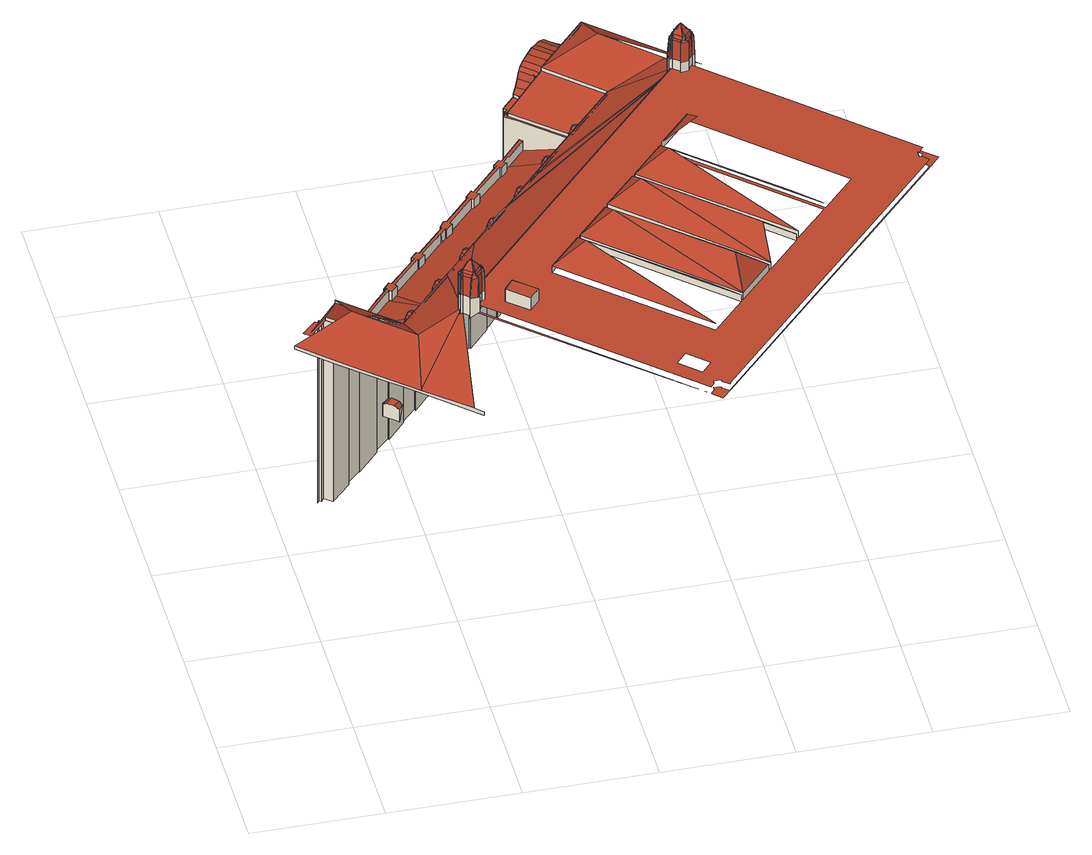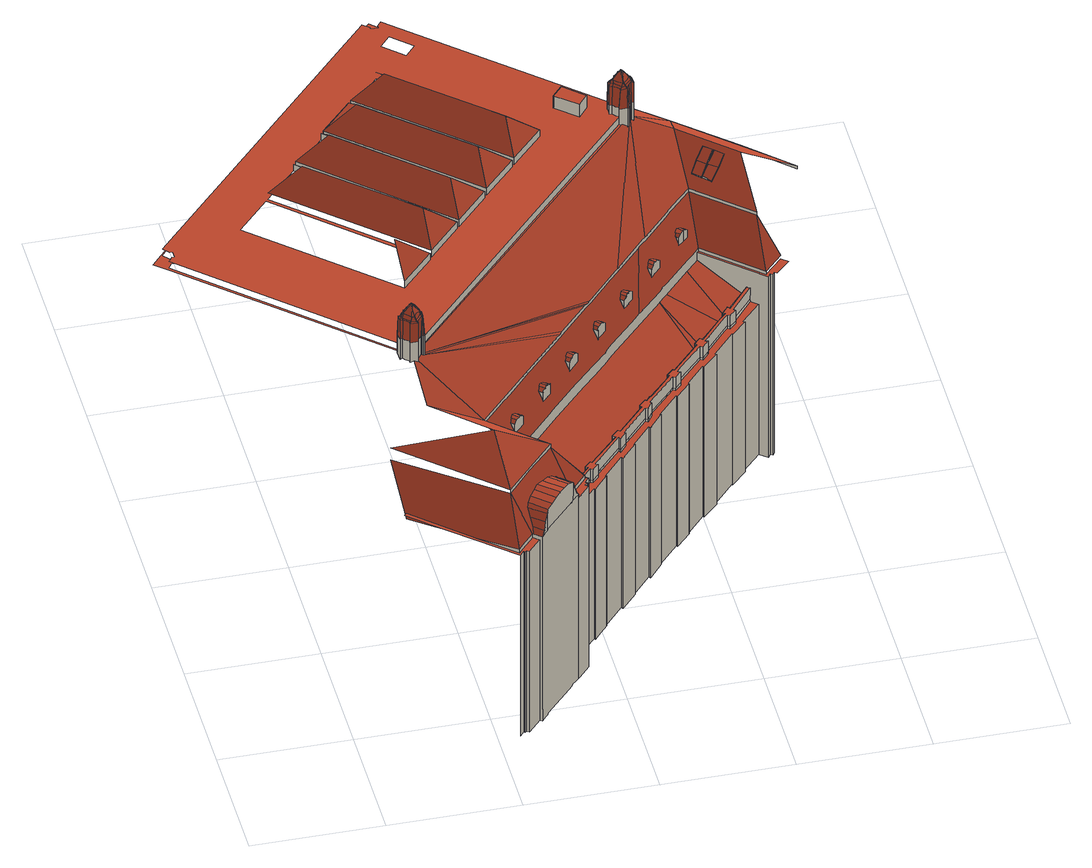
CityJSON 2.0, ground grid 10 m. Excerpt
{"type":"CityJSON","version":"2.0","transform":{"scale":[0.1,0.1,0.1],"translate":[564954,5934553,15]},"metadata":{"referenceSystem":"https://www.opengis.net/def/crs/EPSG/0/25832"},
"CityObjects":{
"building1":{"type":"Building","attributes":{"Grundfläche 2D":"3936.063557","Grundhöhe NN":"15.115"},"children":["building1-1","building1-2","building1-3","building1-4","building1-5","building1-6","building1-7","building1-8","building1-9","building1-10","building1-11","building1-12","building1-13","building1-14","building1-15","building1-16","building1-17","building1-18","building1-19"],"geometry":[{"type":"MultiSurface","lod":"3","boundaries":[[[0,1,2,3,4]],[[5,6,7,8,9,10,1,0,4,11,12,13]],[[14,15,16]],[[17,18,19,20]],[[18,21,22,19]],[[21,18,17,23,24,25,26,27,28,29]],[[21,29,30,22]],[[31,32,3,2]],[[31,33,15,32]],[[34,35,36,37,30,29,28,38,39]],[[40,27,26,16]],[[36,41,42,37]],[[40,16,15,33]],[[43,44,45,35,34]],[[10,46,47,48,1]],[[41,49,50,42]],[[1,48,47,51,2]],[[52,53,44,43,34,39,38]],[[49,54,55,50]],[[56,57,45,44]],[[58,59,57,56]],[[60,58,56,44]],[[60,61,59,58]],[[54,62,63,55]],[[53,52,64,60,44]],[[47,65,66,67,68,69,70,31,2,51]],[[71,72,71,47]],[[62,73,74,63]],[[75,72,71,72]],[[61,60,76,77,78,79,80,81]],[[65,47,65,66]],[[82,83,84,85,86,87,88,89,90,91,92,93,94,95,96,97,98,40,33]],[[73,99,100,74]],[[77,76,60,64,101,102,103,78]],[[100,99,104,105,106,107]],[[108,109,79,78]],[[110,111,109,108]],[[112,110,108,78]],[[65,47,113,114,115,116,66]],[[112,117,111,110]],[[113,47,113,114]],[[118,112,78,103,102]],[[105,119,120,106]],[[119,121,122,120]],[[112,123,124,125,126,117]],[[121,127,128,122]],[[127,129,130,128]],[[131,132,125,124]],[[133,134,132,131]],[[135,133,131,124]],[[135,136,134,133]],[[129,137,138,130]],[[137,139,140,138]],[[141,142,143,144,136,135]],[[145,146,147,148,149,150,151,152,153,154,155,156,157,139,137,129,127,121,119,105,104,99,73,62,54,49,41,36,35,45,57,59,61,81,80,79,109,111,117,126,125,132,134,136,144,158,159,160,161,162,163,164,165,166,167,168,169,170,171]],[[139,157,172,140]],[[173,174,175,176]],[[177,174,173]],[[157,156,178,172]],[[179,158,144,143]],[[180,181,182,183,184,185,186,187,188,189,190,191,192,193,194,195,196,91,90,89,88,87,86,85,84,83,82,33,31,70,69,68,67,66,116,115,114,197,198,199,200,201,202,203,204,205,206,207]],[[208,159,158,179]],[[209,208,179,143]],[[209,160,159,208]],[[156,155,210,178]],[[211,212,213,214,215,216,217,218,102,101,64,52,38,28,27,40,98,97,96,95,94,93,92,219,220,221,222,223,224,225,226,227,228,229,230,231,232,233,234,235]],[[218,217,216,215,214,213,236,237,238,239,240,241,242,209,143,142,141,135,124,123,112,118,102]],[[155,154,243,210]],[[242,161,160,209]],[[177,173,244]],[[198,197,114,113,47,245,246,247,248,199],[71,72,75,72,71,47]],[[154,153,249,243]],[[250,251,252,253]],[[254,251,250]],[[153,152,255,249]],[[177,256,257,174]],[[258,162,161,242]],[[259,163,162,258]],[[241,259,258,242]],[[174,257,260,175]],[[241,164,163,259]],[[152,151,261,255]],[[183,182,181,180,207,206,233,232,231,230,229,228,227,226,225,224,223,222,221,220,219,92,91,196,195,194,193,192,191,190,189,188,187,186,185,184]],[[151,150,262,261]],[[254,250,263]],[[241,240,239,166,165,164]],[[263,250,253,264]],[[265,266,267,268]],[[150,149,269,262]],[[270,266,265]],[[254,271,272,251]],[[273,167,166,239]],[[274,269,149,148,147,146,275,276]],[[277,278,279,280]],[[281,168,167,273]],[[238,281,273,239]],[[251,272,282,252]],[[271,254,263]],[[238,169,168,281]],[[146,145,283,275]],[[284,203,202]],[[237,285,170,169,238]],[[145,171,286,283]],[[270,265,287]],[[287,265,268,288]],[[289,237,236,213]],[[200,199,248]],[[290,291,292,293]],[[291,294,295,292]],[[296,297,298,299,300,301,280,279,302,303,304,305,306,307,308,309,310,311,312,313,314,315,316,317,318,319,320,321,322,323,324,325,326,327],[328,329,330,331],[332,288,268,267],[260,333,176,175],[334,335,336,337],[282,264,253,252],[338,339,340,341],[342,343,344,345]],[[294,346,347,295]],[[348,349,337,336]],[[346,350,351,347]],[[352,349,348]],[[237,289,213,212,211,353,285]],[[271,263,272]],[[170,285,353,211,235,354,355,290,293,286,171]],[[356,357,358,359]],[[270,360,361,266]],[[272,263,264,282]],[[357,362,363,350,346,294,291,290,355,354,235,234,358]],[[202,201,284]],[[350,363,362,364,365,351]],[[266,361,332,267]],[[359,366,356]],[[270,287,360]],[[367,362,357,356]],[[284,368,284,201]],[[359,358,234,233]],[[369,370,247,246,245,47,371,372,373,374,375,376],[377,374,378,379,380,381,372,382,383,384,385,386,387,388,278,277,389,390,391,392,393,394,395,396,397,398,399,400,401,402]],[[233,206,366,359]],[[201,200,247,368,284]],[[284,368,284,203]],[[352,348,403]],[[403,348,336,335]],[[404,405,406,407,408,409,410,364,362,367,411,412,413,414,415,416,417,418,419,420,421]],[[422,423,331,330]],[[416,415,414,413,412,411,367,356,424,419,418,417]],[[425,423,422]],[[247,200,248]],[[426,366,206,205]],[[352,427,428,349]],[[204,203,284,368,247,429,205]],[[426,430,431,432,366]],[[356,366,432,431,424]],[[205,433,434,426]],[[426,434,430]],[[202,284,368,247,368,284]],[[420,419,424,435,436,437]],[[436,438,439,437]],[[424,440,441,442,443,435]],[[438,444,445,439]],[[440,424,431,441]],[[444,446,447,445]],[[446,448,449,447]],[[448,450,451,449]],[[247,452,433,205,429]],[[442,441,453]],[[444,438,436,435,443,442,453,454,455,456,457,450,448,446]],[[430,434,458]],[[441,431,459,460,453]]],"semantics":{"surfaces":[{"type":"RoofSurface"},{"type":"WallSurface"}],"values":[0,1,0,1,1,0,1,0,1,1,1,1,0,1,0,1,0,0,1,1,1,0,1,1,0,0,0,1,0,1,0,0,1,0,1,1,1,0,0,1,0,0,1,1,1,1,1,1,1,0,1,1,1,1,0,1,1,0,1,1,1,1,0,1,1,1,0,1,1,0,0,1,1,0,1,0,1,1,0,1,1,1,0,1,0,1,1,1,1,0,0,1,1,1,1,0,1,0,1,1,0,1,1,0,1,0,0,1,1,0,1,1,1,0,0,0,1,1,0,1,0,0,1,1,0,0,1,0,1,0,0,0,0,0,1,1,1,0,0,0,1,0,0,1,0,0,0,0,1,1,1,1,0,1,1,1,0,1,0,0,0]}}]},
"building1-1":{"type":"BuildingInstallation","parents":["building1"],"geometry":[{"type":"MultiSurface","lod":"3","boundaries":[[[461,462,463]],[[463,464,465,461]],[[464,466,467,465]],[[466,468,469,467]],[[463,462,470,471]],[[472,473,468,466,464,463,471,474]],[[462,461,470]],[[469,468,473]]],"semantics":{"surfaces":[{"type":"RoofSurface"},{"type":"WallSurface"}],"values":[0,0,0,0,1,1,1,1]}}]},
"building1-2":{"type":"BuildingInstallation","parents":["building1"],"geometry":[{"type":"MultiSurface","lod":"3","boundaries":[[[475,476,477,478,479,480]],[[481,482,480,479]],[[482,483,475,480]],[[481,479,478,477,484,485]]],"semantics":{"surfaces":[{"type":"RoofSurface"},{"type":"WallSurface"}],"values":[0,1,1,1]}}]},
"building1-3":{"type":"BuildingInstallation","parents":["building1"],"geometry":[{"type":"MultiSurface","lod":"3","boundaries":[[[486,487,488,489]],[[490,491,489,488]],[[491,492,486,489]],[[493,490,488,487]]],"semantics":{"surfaces":[{"type":"RoofSurface"},{"type":"WallSurface"}],"values":[0,1,1,1]}}]},
"building1-4":{"type":"BuildingInstallation","parents":["building1"],"geometry":[{"type":"MultiSurface","lod":"3","boundaries":[[[494,495,496,477,476,475]],[[483,497,494,475]],[[496,495,494,497,498,499]],[[499,484,477,496]]],"semantics":{"surfaces":[{"type":"RoofSurface"},{"type":"WallSurface"}],"values":[0,1,1,1]}}]},
"building1-5":{"type":"BuildingInstallation","parents":["building1"],"geometry":[{"type":"MultiSurface","lod":"3","boundaries":[[[500,494,487,486]],[[492,501,500,486]],[[501,497,494,500]],[[497,493,487,494]]],"semantics":{"surfaces":[{"type":"RoofSurface"},{"type":"WallSurface"}],"values":[0,1,1,1]}}]},
"building1-6":{"type":"BuildingInstallation","parents":["building1"],"geometry":[{"type":"MultiSurface","lod":"3","boundaries":[[[502,503,504,505,506]],[[507,508,509,505,504,510]],[[511,512,508,507,513]],[[511,514,515,512]],[[502,506,516]],[[517,507,510,504,503,502,516,518,519]],[[517,520,521,522,514,511,513,507]],[[515,514,522]]],"semantics":{"surfaces":[{"type":"RoofSurface"},{"type":"WallSurface"}],"values":[0,0,0,0,1,1,1,1]}}]},
"building1-7":{"type":"BuildingInstallation","parents":["building1"],"geometry":[{"type":"MultiSurface","lod":"3","boundaries":[[[523,524,525]],[[523,526,527,524]],[[528,524,527,529]],[[529,530,531,528]],[[525,524,532]],[[533,532,524,534]],[[524,528,535,534]],[[535,528,531,536]],[[537,538,527,526]],[[539,540,538,537]],[[540,541,542,538]],[[529,543,544,545,546,530]],[[542,544,543,529,527,538]],[[547,548,549,530,546,545]],[[550,551,552,542,541]],[[545,544,553,554]],[[544,542,553]],[[553,542,552]],[[551,555,556,557,558,552]],[[553,559,560,554]],[[558,559,553,552]],[[561,558,557]],[[557,562,563,561]],[[564,565,560,559]],[[564,559,561,563]],[[558,561,559]],[[564,566,567,568,569,565]],[[563,570,567,566,564]],[[571,548,572,565,569,568]],[[573,570,563,562]],[[573,574,575,570]],[[567,570,575]],[[576,577,578,575,574]],[[579,578,577]],[[580,581,568,567]],[[567,575,578,580]],[[582,579,577]],[[583,584,578,579]],[[585,581,580]],[[585,580,578,584]],[[586,587,588,589]],[[590,591,592,593]],[[591,590,589,588]],[[594,595,596,597]],[[598,599,600,601]],[[598,601,596,595]],[[594,602,603,604,605,595]],[[598,606,607,608,609,599]],[[604,607,606,598,595,605]],[[599,609,608,548,610]],[[603,611,533,534,604]],[[534,535,607,604]],[[607,535,536,608]],[[591,601,600,592]],[[601,591,588,596]],[[597,596,588,587]],[[612,581,585,613,590,593]],[[613,585,584,589,590]],[[614,615,581,612,593,616,614,548]],[[589,584,583,586]],[[599,593,592,600]],[[599,610,548,614,616,593]],[[571,568,581,615,614,548]],[[565,572,548,547,545]],[[560,565,545,554]],[[608,530,549,548]],[[530,608,536,531]],[[617,618,72,523,525]],[[72,619,526,523]],[[526,619,71,537]],[[65,540,539,537,71,113]],[[540,65,620,541]],[[621,551,550,541,620,622]],[[48,623,557,556,555,551,621,51]],[[623,46,562,557]],[[46,624,573,562]],[[624,625,626,574,573]],[[371,627,582,577,576,574,626,628]],[[583,579,582,627,382,309,308]],[[308,307,586,583]],[[307,306,587,586]],[[306,305,597,587]],[[305,304,594,597]],[[304,303,302,603,602,594]],[[302,279,278,629,533,611,603]],[[245,75,532,533,629]],[[525,532,75,617]]],"semantics":{"surfaces":[{"type":"RoofSurface"},{"type":"WallSurface"}],"values":[0,0,0,0,0,0,0,0,0,0,0,0,0,0,0,0,0,0,0,0,0,0,0,0,0,0,0,0,0,0,0,0,0,0,0,0,0,0,0,0,0,0,0,0,0,0,0,0,0,0,0,0,0,0,0,0,0,0,0,0,0,0,0,0,0,0,0,1,1,1,1,1,1,1,1,1,1,1,1,1,1,1,1,1,1,1,1]}}]},
"building1-8":{"type":"BuildingInstallation","parents":["building1"],"geometry":[{"type":"MultiSurface","lod":"3","boundaries":[[[630,631,632,633,634,635]],[[636,637,633,632,638]],[[636,639,637]],[[640,641,639,636,642,643]],[[644,645,646,647,640,643,648]],[[630,635,649]],[[650,651,652,653,654,655,644,648,643,642,636,638,632,631,630,649,656]],[[645,644,655]]],"semantics":{"surfaces":[{"type":"RoofSurface"},{"type":"WallSurface"}],"values":[0,0,0,0,0,1,1,1]}}]},
"building1-9":{"type":"BuildingInstallation","parents":["building1"],"geometry":[{"type":"MultiSurface","lod":"3","boundaries":[[[657,658,659,660]],[[660,659,344,343]],[[657,660,343,342]],[[658,657,342,345]],[[659,658,345,344]]],"semantics":{"surfaces":[{"type":"RoofSurface"},{"type":"WallSurface"}],"values":[0,1,1,1,1]}}]},
"building1-10":{"type":"BuildingInstallation","parents":["building1"],"geometry":[{"type":"MultiSurface","lod":"3","boundaries":[[[661,662,663,664,665,666]],[[662,667,668,669,670,663]],[[671,672,673,674,669,668,675]],[[676,677,678,679,672,671,680]],[[666,665,681]],[[681,682,683,684,685,686,687,688,676,680,671,675,668,667,662,661,666]],[[677,676,688]]],"semantics":{"surfaces":[{"type":"RoofSurface"},{"type":"WallSurface"}],"values":[0,0,0,0,1,1,1]}}]},
"building1-11":{"type":"BuildingInstallation","parents":["building1"],"geometry":[{"type":"MultiSurface","lod":"3","boundaries":[[[689,690,691,692,693,694,695,696,697,698,699,700,701,702,703,704,705,706,707,708,709,710,711,712,713,714,715,716,717,718,719,720,721,722,723,724,725,726,727,728,729,730,731,732,733,734,735,736,737,738,739,740,741,742,743,744,745,746,747,748,749,750,751,752,753,754,755,756,757]],[[285,237,238,713,712]],[[238,281,714,713]],[[281,273,715,714]],[[273,239,716,715]],[[241,718,717,716,239,240]],[[241,259,719,718]],[[259,258,720,719]],[[258,242,721,720]],[[242,209,722,721]],[[723,722,209,208]],[[208,179,724,723]],[[725,724,179,143]],[[143,142,141,135,726,725]],[[135,133,727,726]],[[133,131,728,727]],[[131,124,729,728]],[[112,731,730,729,124,123]],[[112,110,732,731]],[[110,108,733,732]],[[108,78,734,733]],[[78,77,76,60,737,736,735,734]],[[738,737,60,58]],[[58,56,739,738]],[[56,44,740,739]],[[43,34,741,740,44]],[[39,742,741,34]],[[758,744,743,742,39,759]],[[758,760,745,744]],[[760,53,761,747,746,745]],[[761,762,748,747]],[[763,749,748,762]],[[763,764,103,765,752,751,750,749]],[[765,766,753,752]],[[766,118,767,755,754,753]],[[767,768,756,755]],[[757,756,768,769]],[[769,770,689,757]],[[771,772,690,689,770]],[[772,773,691,690]],[[773,774,775,693,692,691]],[[775,776,693]],[[776,777,695,694,693]],[[777,778,696,695]],[[779,780,697,696,778]],[[780,781,698,697]],[[781,782,699,698]],[[782,783,700,699]],[[784,701,700,783]],[[784,785,702,701]],[[785,786,703,702]],[[786,787,704,703]],[[706,705,704,787,788,789]],[[789,790,707,706]],[[289,353,711,710,709,708,707,790,791,236]],[[285,712,711,353]]],"semantics":{"surfaces":[{"type":"RoofSurface"},{"type":"WallSurface"}],"values":[0,1,1,1,1,1,1,1,1,1,1,1,1,1,1,1,1,1,1,1,1,1,1,1,1,1,1,1,1,1,1,1,1,1,1,1,1,1,1,1,1,1,1,1,1,1,1,1,1,1,1,1,1,1,1,1]}}]},
"building1-12":{"type":"BuildingInstallation","parents":["building1"],"geometry":[{"type":"MultiSurface","lod":"3","boundaries":[[[792,793,794,795,796]],[[797,795,794,798]],[[799,800,797,798,801]],[[799,802,803,800]],[[792,796,804]],[[805,806,807,808,802,799,801,798,794,793,792,804,809]],[[803,802,808]]],"semantics":{"surfaces":[{"type":"RoofSurface"},{"type":"WallSurface"}],"values":[0,0,0,0,1,1,1]}}]},
"building1-13":{"type":"BuildingInstallation","parents":["building1"],"geometry":[{"type":"MultiSurface","lod":"3","boundaries":[[[810,811,812,813,814,815,816]],[[817,818,812,811,819]],[[820,821,822,823,817,819,824]],[[820,825,826,827,821]],[[816,815,828]],[[828,829,830,831,832,833,834,826,825,820,824,819,811,810,816]],[[827,826,834]]],"semantics":{"surfaces":[{"type":"RoofSurface"},{"type":"WallSurface"}],"values":[0,0,0,0,1,1,1]}}]},
"building1-14":{"type":"BuildingInstallation","parents":["building1"],"geometry":[{"type":"MultiSurface","lod":"3","boundaries":[[[835,836,837,838,839]],[[840,841,842,838,837,843]],[[844,841,840,845,846]],[[846,847,848,849,844]],[[835,839,850]],[[850,851,852,853,854,855,856,857,848,847,846,845,840,843,837,836,835]],[[849,848,857]]],"semantics":{"surfaces":[{"type":"RoofSurface"},{"type":"WallSurface"}],"values":[0,0,0,0,1,1,1]}}]},
"building1-15":{"type":"BuildingInstallation","parents":["building1"],"geometry":[{"type":"MultiSurface","lod":"3","boundaries":[[[858,859,860,861,862,863]],[[859,864,865,866,867,860]],[[868,869,870,866,865,871]],[[872,873,874,869,868,875]],[[863,862,876]],[[876,877,878,879,880,881,872,875,868,871,865,864,859,858,863]],[[873,872,881]]],"semantics":{"surfaces":[{"type":"RoofSurface"},{"type":"WallSurface"}],"values":[0,0,0,0,1,1,1]}}]},
"building1-16":{"type":"BuildingInstallation","parents":["building1"],"geometry":[{"type":"MultiSurface","lod":"3","boundaries":[[[882,883,884,885,886,887]],[[356,888,889,367]],[[885,884,889,888]],[[886,890,887]],[[411,367,889,884,883,413,412]]],"semantics":{"surfaces":[{"type":"RoofSurface"},{"type":"WallSurface"}],"values":[0,0,0,0,1]}}]},
"building1-17":{"type":"BuildingInstallation","parents":["building1"],"geometry":[{"type":"MultiSurface","lod":"3","boundaries":[[[883,882,887,890,891,892,893]],[[894,895,893,892]],[[896,897,895,894,898]],[[899,897,896,900,901]],[[902,899,901,903]],[[904,905,902,903,906]],[[907,908,909,905,904]],[[907,910,911,912,913,914,909,908]],[[417,416,415,414,413,883,893,895,897,899,902,905,909,914]]],"semantics":{"surfaces":[{"type":"RoofSurface"},{"type":"WallSurface"}],"values":[0,0,0,0,0,0,0,0,1]}}]},
"building1-18":{"type":"BuildingInstallation","parents":["building1"],"geometry":[{"type":"MultiSurface","lod":"3","boundaries":[[[915,916,917,918]],[[424,419,918,917]],[[914,913,912,911,910,919,920,916,915]],[[419,418,417,914,915,918]]],"semantics":{"surfaces":[{"type":"RoofSurface"},{"type":"WallSurface"}],"values":[0,0,0,1]}}]},
"building1-19":{"type":"BuildingInstallation","parents":["building1"],"geometry":[{"type":"MultiSurface","lod":"3","boundaries":[[[921,922,923]],[[924,925,926,927,928]],[[929,930,931]],[[932,933,930,929]],[[934,930,933,935]],[[935,924,928,934]],[[932,936,937,938,939,933]],[[940,938,937]],[[941,942,943]],[[944,924,945,946,947,948]],[[935,933,939,938,949,950]],[[935,950,949,946,945,924]],[[951,942,938,940]],[[943,942,951]],[[938,942,952,949]],[[949,952,946]],[[953,954,955,942,941]],[[956,952,942,955]],[[952,956,957,946]],[[958,955,954]],[[959,960,955,958]],[[961,956,955,960]],[[956,961,957]],[[962,963,964,965,966]],[[965,967,966]],[[967,968,966]],[[969,968,967]],[[970,971,972,973]],[[974,975,976]],[[975,974,972,971]],[[977,978,979,980,981]],[[982,923,983]],[[981,980,982,983]],[[981,983,984]],[[984,977,981]],[[985,986,987,988]],[[921,989,990,922]],[[990,989,988,987]],[[987,986,991,992,993,994]],[[995,948,996,922,997,925]],[[990,998,999,925,997,922]],[[987,994,993,999,998,990]],[[1000,1001,1002,993,992]],[[1002,1003,999,993]],[[925,999,1003,926]],[[930,934,1003,1002]],[[1003,934,928,927,926]],[[1001,931,930,1002]],[[922,996,1004,923]],[[948,1005,996]],[[1005,1004,996]],[[971,984,983,1006,975]],[[975,1006,983,923,1007,976]],[[1004,1005,948,1008,1009,976,1007,923]],[[977,984,971,970]],[[995,925,924,944,948]],[[1010,969,976,1009,1008,948]],[[1011,969,1010,948,1012,957]],[[960,1013,966,968,1014,961]],[[1011,957,961,1014,968,969]],[[966,1013,960,959,962]],[[957,1012,948,947,946]],[[921,923,982,989]],[[989,982,980,988]],[[988,980,979,985]],[[967,965,972,974]],[[969,967,974,976]],[[973,972,965,964]],[[1015,1016,931]],[[1016,429,929,931]],[[932,929,429,1017]],[[368,937,936,932,1017,1018]],[[940,937,368,1019]],[[951,940,1019,284]],[[943,951,284,1020]],[[943,1020,248,246,954,953,941]],[[246,277,280,301,959,958,954]],[[301,300,962,959]],[[300,299,298,964,963,962]],[[298,297,973,964]],[[297,296,970,973]],[[296,327,977,970]],[[977,327,394]],[[979,978,977,394,370,1021]],[[1021,1022,985,979]],[[1022,1023,986,985]],[[992,991,986,1023,1024,1025]],[[1025,1026,1027,1001,1000,992]],[[452,1015,931,1001,1027]]],"semantics":{"surfaces":[{"type":"RoofSurface"},{"type":"WallSurface"}],"values":[0,0,0,0,0,0,0,0,0,0,0,0,0,0,0,0,0,0,0,0,0,0,0,0,0,0,0,0,0,0,0,0,0,0,0,0,0,0,0,0,0,0,0,0,0,0,0,0,0,0,0,0,0,0,0,0,0,0,0,0,0,0,0,0,0,0,0,0,1,1,1,1,1,1,1,1,1,1,1,1,1,1,1,1,1,1,1,1,1]}}]}
},
"vertices":[
[35,153,204],[77,115,204],[83,150,226],[43,187,226],[1,185,204],[59,132,201],[66,126,201],[115,81,201],[115,81,203],[115,81,204],[109,87,204],[1,185,201],[25,162,201],[29,159,201],[26,239,169],[41,229,201],[40,254,169],[34,253,166],[35,255,166],[35,255,1],[34,253,1],[37,254,166],[37,254,1],[32,254,166],[21,243,166],[26,239,166],[40,254,166],[81,217,166],[82,218,166],[39,257,166],[39,257,1],[82,192,204],[41,229,204],[82,192,201],[50,247,140],[50,247,138],[45,252,138],[45,252,1],[82,218,159],[52,245,141],[81,217,169],[60,268,138],[60,268,1],[65,264,140],[67,268,140],[67,268,138],[115,148,242],[115,152,245],[113,149,242],[59,269,138],[59,269,1],[113,151,243],[92,229,159],[72,266,142],[71,281,138],[71,281,1],[66,269,140],[66,269,138],[71,274,140],[71,274,138],[73,273,140],[73,273,138],[71,280,138],[71,280,1],[112,251,159],[116,155,243],[125,239,204],[103,215,204],[102,213,204],[100,211,204],[98,209,204],[118,157,243],[118,159,243],[88,299,138],[88,299,1],[119,160,242],[76,276,140],[92,295,140],[95,298,140],[95,298,138],[92,295,138],[76,276,138],[98,209,201],[100,211,201],[102,213,201],[103,215,201],[105,217,201],[125,239,201],[127,241,201],[129,243,201],[131,245,201],[132,247,201],[139,280,169],[119,259,169],[116,255,169],[112,251,169],[92,229,169],[88,225,169],[84,221,169],[87,300,138],[87,300,1],[116,255,159],[119,259,159],[96,295,141],[89,302,138],[99,312,138],[99,312,1],[89,302,1],[93,298,140],[93,298,138],[98,304,140],[98,304,138],[100,303,140],[117,156,243],[152,269,204],[129,243,204],[127,241,204],[100,303,138],[102,298,142],[100,311,138],[100,311,1],[114,327,138],[114,327,1],[119,323,140],[122,327,140],[122,327,138],[119,323,138],[114,328,138],[114,328,1],[125,340,138],[125,340,1],[120,328,140],[120,328,138],[125,333,140],[125,333,138],[127,332,140],[127,332,138],[126,339,138],[126,339,1],[142,357,138],[142,357,1],[130,336,140],[146,353,140],[149,356,140],[149,356,138],[207,428,138],[206,429,138],[203,425,138],[198,419,138],[195,416,138],[196,416,138],[180,398,138],[179,399,138],[167,386,138],[168,386,138],[153,369,138],[152,370,138],[141,357,138],[148,357,138],[152,363,138],[154,362,138],[175,385,138],[174,386,138],[179,392,138],[180,390,138],[200,412,138],[203,415,138],[201,416,138],[206,421,138],[208,420,138],[226,441,138],[222,444,138],[141,357,1],[185,167,257],[210,194,257],[210,194,251],[185,167,251],[210,168,275],[152,370,1],[148,357,140],[265,393,201],[261,389,201],[240,365,201],[238,363,201],[234,359,201],[213,336,201],[211,334,201],[209,332,201],[207,329,201],[186,306,201],[184,304,201],[182,302,201],[180,300,201],[178,298,201],[160,277,201],[158,275,201],[154,271,201],[154,271,204],[178,298,204],[180,300,204],[182,302,204],[184,304,204],[207,329,204],[209,332,204],[211,334,204],[284,414,204],[284,414,201],[267,395,201],[152,363,140],[154,362,140],[153,369,1],[259,411,159],[251,402,159],[247,398,159],[220,368,159],[193,339,159],[173,318,159],[170,314,159],[166,309,159],[143,285,169],[147,289,169],[166,309,169],[170,314,169],[173,318,169],[193,339,169],[197,343,169],[201,347,169],[220,368,169],[224,372,169],[227,376,169],[247,398,169],[251,402,169],[255,406,169],[260,412,169],[260,412,166],[259,411,166],[213,423,141],[211,424,140],[208,420,140],[203,415,140],[200,412,140],[180,390,140],[175,385,140],[168,386,1],[283,77,257],[123,160,245],[319,372,245],[328,381,245],[319,376,242],[167,386,1],[212,196,257],[237,223,257],[237,223,251],[212,196,251],[237,197,275],[179,399,1],[283,102,275],[308,104,257],[174,386,140],[179,392,140],[308,104,251],[180,398,1],[196,416,1],[310,106,257],[310,106,251],[239,226,257],[264,253,257],[264,253,251],[239,226,251],[195,416,1],[264,227,275],[310,131,275],[335,133,257],[201,416,140],[198,419,1],[206,429,1],[203,425,1],[320,372,245],[125,159,245],[125,159,251],[320,372,251],[206,421,140],[335,133,251],[207,428,1],[320,378,242],[226,441,140],[222,444,1],[337,135,257],[337,135,251],[214,423,141],[216,449,166],[219,453,166],[219,453,1],[216,449,1],[218,454,166],[218,454,1],[332,368,251],[332,367,251],[326,366,251],[326,367,251],[326,368,251],[321,372,251],[125,158,251],[127,157,251],[129,154,251],[131,154,251],[131,148,251],[129,148,251],[126,144,251],[126,143,251],[265,15,251],[268,19,251],[268,20,251],[268,21,251],[274,21,251],[274,19,251],[279,15,251],[279,16,251],[475,229,251],[475,230,251],[471,234,251],[469,234,251],[469,240,251],[471,240,251],[473,243,251],[474,244,251],[336,372,251],[336,373,251],[416,221,251],[391,194,251],[293,285,251],[318,312,251],[362,162,251],[283,77,251],[389,192,251],[364,165,251],[266,255,251],[291,282,251],[271,42,251],[263,33,251],[248,47,251],[256,56,251],[168,138,251],[160,129,251],[145,143,251],[152,152,251],[220,456,166],[220,456,1],[266,255,257],[291,282,257],[218,458,166],[218,458,1],[291,256,275],[228,439,141],[228,439,166],[226,441,166],[232,464,169],[232,464,166],[219,449,166],[219,449,169],[337,160,275],[362,162,257],[228,469,166],[227,468,166],[228,469,1],[227,468,1],[244,451,201],[228,469,169],[322,378,243],[474,247,245],[337,373,245],[125,142,245],[265,15,245],[272,8,245],[279,15,245],[476,229,245],[484,238,245],[279,16,245],[274,19,245],[274,21,245],[268,21,245],[268,19,245],[126,143,245],[126,144,245],[129,148,245],[131,148,245],[131,154,245],[129,154,245],[125,158,245],[321,372,245],[326,368,245],[326,366,245],[332,367,245],[332,368,245],[336,373,245],[336,372,245],[474,244,245],[471,240,245],[469,240,245],[469,234,245],[471,234,245],[475,230,245],[475,229,245],[364,165,257],[259,504,1],[258,502,1],[238,480,1],[235,477,1],[233,474,1],[232,473,1],[230,471,1],[230,471,169],[232,473,169],[233,474,169],[235,477,169],[238,480,169],[258,502,169],[259,504,169],[261,506,169],[264,510,169],[264,510,1],[261,506,1],[293,285,257],[318,312,257],[270,505,169],[319,286,275],[244,451,204],[364,190,275],[389,192,257],[325,383,242],[284,495,204],[284,495,201],[265,473,201],[326,415,226],[286,453,226],[270,505,166],[266,509,166],[266,509,1],[276,520,166],[276,520,1],[280,516,169],[283,520,169],[283,520,166],[280,516,166],[278,519,166],[278,519,1],[279,520,166],[279,520,1],[280,519,166],[280,519,1],[283,523,166],[283,523,1],[328,384,243],[309,497,166],[351,458,166],[353,460,166],[341,471,166],[339,473,166],[356,429,204],[356,429,193],[351,458,161],
[55,128,190],[51,124,190],[51,123,190],[53,121,192],[58,126,192],[58,117,192],[62,122,192],[61,114,190],[64,119,190],[51,124,179],[51,123,179],[58,117,179],[61,114,179],[53,121,179],
[66,184,217],[60,189,217],[60,190,217],[59,189,218],[54,183,223],[60,178,224],[54,183,222],[60,178,223],[66,184,216],[60,190,216],[59,189,217],
[73,178,217],[67,184,217],[61,177,224],[67,172,224],[61,177,223],[67,172,223],[73,178,216],[67,184,216],
[72,190,211],[71,190,211],[66,196,211],[72,190,210],[71,190,210],[66,196,210],
[78,184,211],[78,184,210],
[97,225,187],[96,224,188],[95,223,189],[99,220,189],[99,222,187],[93,221,190],[97,217,190],[98,219,190],[94,222,190],[91,219,189],[95,215,189],[92,220,190],[89,217,187],[92,214,187],[97,225,180],[93,221,180],[96,224,180],[95,223,180],[92,220,180],[91,219,180],[89,217,180],
[118,159,259],[119,159,276],[118,160,259],[119,158,259],[119,158,276],[120,158,278],[120,157,278],[121,157,280],[121,158,280],[119,160,259],[125,160,259],[124,160,276],[123,159,278],[122,158,280],[118,157,259],[117,155,276],[117,156,259],[116,155,259],[115,154,259],[115,153,276],[118,155,278],[115,152,278],[116,151,280],[118,154,280],[118,151,283],[122,151,288],[121,153,285],[114,154,259],[113,154,259],[113,153,276],[114,152,278],[115,151,280],[113,151,259],[113,149,259],[113,148,259],[113,148,276],[114,149,278],[115,150,280],[114,148,276],[115,148,259],[115,148,276],[115,149,278],[116,150,280],[118,147,278],[121,144,278],[122,145,280],[118,148,280],[120,144,276],[122,148,283],[120,151,286],[119,144,259],[119,142,259],[120,142,276],[120,142,259],[125,142,259],[125,143,276],[126,143,259],[124,144,278],[123,145,280],[126,142,259],[126,144,259],[125,144,276],[124,145,278],[129,148,259],[131,148,259],[131,149,276],[129,149,276],[129,150,278],[130,150,278],[129,151,280],[128,151,280],[129,154,259],[129,154,276],[131,154,276],[131,154,259],[128,153,278],[128,152,280],[129,152,280],[130,153,278],[127,157,259],[125,158,259],[124,158,276],[126,156,276],[126,155,278],[123,158,278],[122,157,280],[125,155,280],[123,151,286],[125,159,259],[126,148,280],[126,147,278],[122,151,287],[123,147,283],[126,151,283],[118,160,242],[118,159,242],[119,158,243],[115,154,243],[113,154,242],[114,154,243],[113,148,241],[119,144,242],[119,142,242],[119,142,241],[126,142,245],[120,142,242],[125,160,245],
[124,255,187],[123,254,188],[122,253,189],[126,249,189],[126,252,187],[127,252,187],[120,251,190],[125,247,190],[121,251,190],[124,247,190],[122,245,189],[123,246,190],[119,250,190],[118,248,189],[116,246,187],[119,244,187],[120,244,187],[121,245,188],[117,247,188],[124,255,180],[122,253,180],[121,251,180],[120,251,180],[119,250,180],[118,248,180],[116,246,180],[123,254,180],
[168,138,262],[152,152,262],[145,143,262],[160,129,262],
[150,284,188],[149,283,189],[153,279,189],[153,280,188],[154,282,187],[151,285,187],[148,281,190],[147,281,190],[152,277,190],[153,278,190],[145,278,189],[149,275,189],[150,276,190],[151,277,190],[147,280,190],[143,276,187],[146,274,187],[147,274,187],[148,274,188],[144,277,188],[151,285,180],[150,284,180],[149,283,180],[148,281,180],[147,281,180],[147,280,180],[145,278,180],[143,276,180],
[125,324,150],[130,329,150],[129,330,150],[129,331,150],[147,350,150],[148,350,150],[151,354,150],[152,353,150],[157,358,150],[156,360,150],[177,383,150],[179,382,150],[184,387,150],[182,389,150],[205,413,150],[206,412,150],[207,413,150],[211,417,150],[209,418,150],[210,419,150],[213,423,150],[214,423,150],[228,439,150],[226,441,150],[208,420,150],[206,421,150],[201,416,150],[203,415,150],[200,412,150],[180,390,150],[179,392,150],[174,386,150],[175,385,150],[154,362,150],[152,363,150],[148,357,150],[149,356,150],[127,332,150],[125,333,150],[120,328,150],[122,327,150],[119,323,150],[100,303,150],[98,304,150],[93,298,150],[95,298,150],[92,295,150],[76,276,150],[73,273,150],[71,274,150],[66,269,150],[67,268,150],[50,247,150],[52,245,150],[69,265,150],[69,266,150],[71,264,150],[72,266,150],[76,270,150],[74,271,150],[78,275,150],[94,293,150],[96,295,150],[96,296,150],[98,294,150],[102,298,150],[103,299,150],[102,301,150],[124,325,150],[69,266,141],[69,265,141],[71,264,142],[76,270,142],[74,271,141],[78,275,141],[94,293,141],[96,296,141],[98,294,142],[103,299,142],[102,301,141],[124,325,141],[125,324,142],[126,325,142],[130,329,142],[129,330,141],[129,331,141],[147,350,141],[148,350,141],[151,354,141],[152,353,142],[153,354,142],[157,358,142],[156,360,141],[177,383,141],[179,382,142],[184,387,142],[182,389,141],[205,413,141],[206,412,142],[207,413,142],[211,417,142],[209,418,141],[210,419,141],
[177,314,187],[177,313,188],[176,312,189],[180,308,189],[180,311,187],[178,306,190],[174,310,190],[172,308,189],[176,304,189],[173,309,190],[170,306,187],[173,303,187],[177,314,179],[176,312,179],[173,309,179],[172,308,179],[170,306,179],[177,313,179],
[204,343,188],[203,342,189],[207,338,189],[207,339,188],[207,340,187],[208,341,187],[205,344,187],[205,336,190],[206,337,190],[201,340,190],[199,337,189],[203,334,189],[204,334,190],[205,335,190],[200,339,190],[198,336,188],[197,335,187],[200,332,187],[205,344,179],[204,343,179],[203,342,179],[201,340,179],[199,337,179],[198,336,179],[197,335,179],
[231,373,187],[231,372,188],[229,371,189],[233,367,189],[234,370,187],[227,369,190],[232,365,190],[233,366,190],[228,369,190],[230,363,189],[227,368,190],[225,367,189],[224,365,188],[224,365,187],[227,362,187],[231,373,179],[231,372,179],[229,371,179],[228,369,179],[227,369,179],[227,368,179],[225,367,179],[224,365,179],
[258,402,188],[257,401,189],[261,397,189],[261,398,188],[262,400,187],[259,403,187],[255,400,190],[255,399,190],[259,395,190],[260,396,190],[253,397,189],[257,393,189],[258,394,190],[254,398,190],[251,395,187],[254,392,187],[256,393,188],[252,395,188],[259,403,178],[258,402,178],[257,401,178],[255,400,179],[255,399,179],[251,395,179],
[241,467,185],[233,474,185],[232,473,179],[241,465,179],[243,465,182],[242,467,185],[237,466,173],[230,471,173],[244,464,185],
[247,465,186],[247,466,187],[235,477,187],[251,468,189],[238,480,189],[256,473,190],[242,485,190],[253,470,189],[246,490,191],[257,473,190],[261,477,191],[250,494,190],[264,481,190],[268,486,189],[254,499,189],[267,485,189],[270,491,187],[268,493,187],[258,502,187],[272,494,185],[269,496,185],[268,497,185],[265,499,185],[259,504,185],
[261,506,179],[271,497,179],[270,501,173],[262,508,173],[271,496,181],[271,496,180],
[335,376,281],[334,376,281],[335,375,281],[327,381,281],[329,381,281],[329,382,281],[328,382,281],[327,382,281],[325,383,260],[325,384,277],[325,384,260],[325,382,260],[325,382,277],[326,383,278],[326,382,278],[323,380,260],[322,378,260],[321,377,277],[323,380,277],[321,378,260],[319,377,260],[320,377,277],[319,378,260],[328,377,286],[325,378,281],[322,376,281],[325,375,284],[328,375,289],[322,376,278],[324,379,278],[320,378,260],[321,376,278],[319,376,260],[319,372,260],[320,372,277],[321,373,278],[322,374,281],[320,372,260],[321,372,260],[321,372,277],[322,373,278],[326,368,260],[326,367,260],[326,366,260],[326,367,277],[326,368,277],[327,368,278],[327,369,278],[328,369,281],[332,368,260],[332,368,277],[332,367,277],[332,367,260],[330,368,278],[330,369,278],[330,369,281],[336,373,260],[337,373,260],[338,373,260],[337,373,277],[336,373,277],[336,374,278],[335,374,278],[335,373,277],[337,378,260],[335,378,260],[335,378,277],[337,378,277],[336,377,278],[335,377,278],[334,380,260],[331,382,260],[331,382,277],[333,380,277],[328,377,287],[329,376,287],[331,379,281],[332,380,278],[330,382,278],[331,383,260],[331,384,260],[331,384,277],[330,383,278],[332,375,283],[329,375,288],[333,371,278],[332,372,281],[328,375,288],[329,371,283],[328,372,284],[325,372,281],[326,375,287],[324,370,277],[324,371,278],[325,384,241],[325,384,242],[325,382,242],[323,380,243],[321,378,243],[319,378,242],[338,373,244],[337,378,241],[335,378,242],[334,380,242],[331,382,242],[331,383,242],[331,384,242]
]}
